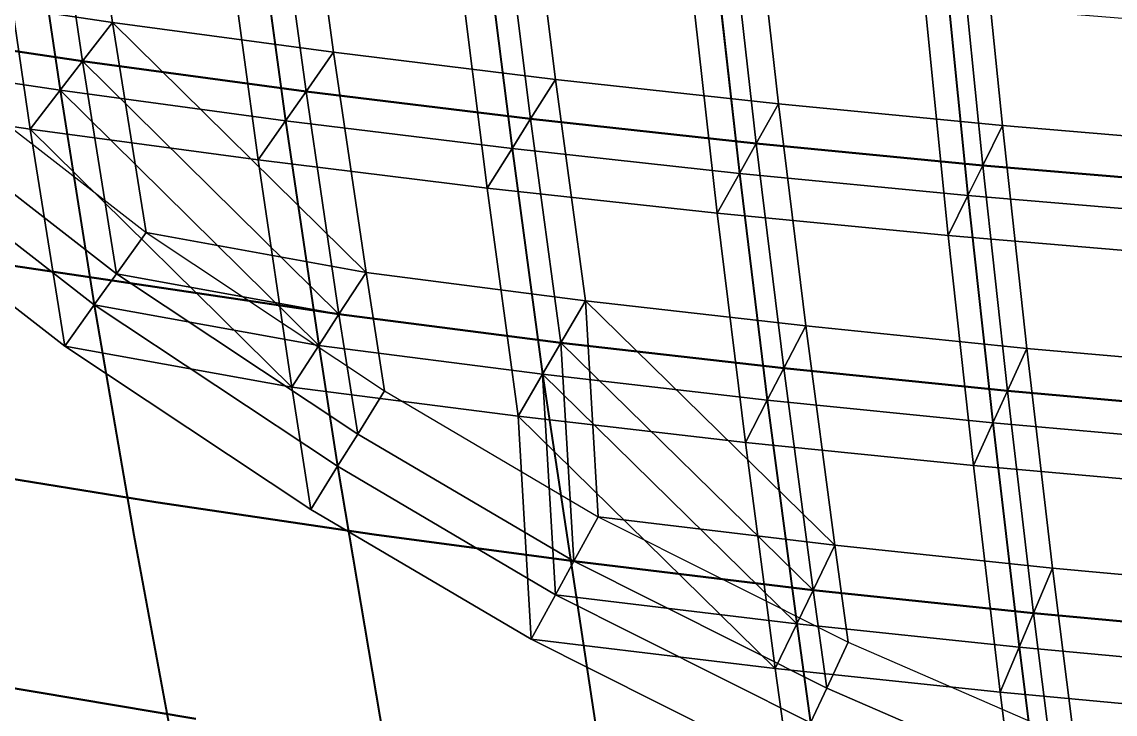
# Model space of a CAD drawing. Extents: x -25.3 to 28.3, y -25.5 to 26.5.
# Drawn here: x -11.232 to -6.644, y -16.949 to -14.044 of the extents above; entities that cross this region are included whole.
import ezdxf

# ---------------------------------------------------------------- set-up
doc = ezdxf.new("R2010")
doc.units = 0
doc.header["$MEASUREMENT"] = 0
doc.layers.add('LowerTendons', color=150, linetype='CONTINUOUS', lineweight=50)
doc.layers.add('UpperTendons', color=123, linetype='CONTINUOUS', lineweight=40)
doc.layers.add('TestBases', color=40, linetype='CONTINUOUS')

msp = doc.modelspace()

# ---------------------------------------------------------------- linework, layer by layer
at = {"layer": 'LowerTendons'}
for p, q in [((-10.97741, -14.2092, 29.92666), (-11.90998, -14.07035, 29.63423)), ((-10.03956, -14.33623, 30.1942), (-10.97741, -14.2092, 29.92666)), ((-9.09699, -14.45149, 30.43697), (-10.03956, -14.33623, 30.1942)), ((-8.15022, -14.55506, 30.65508), (-9.09699, -14.45149, 30.43697)), ((-7.19977, -14.64696, 30.84866), (-8.15022, -14.55506, 30.65508)), ((-6.24611, -14.72727, 31.01779), (-7.19977, -14.64696, 30.84866)), ((-9.90135, -15.27127, 29.77854), (-11.75193, -14.99558, 29.24097)), ((-8.96978, -15.39065, 30.01135), (-9.90135, -15.27127, 29.77854)), ((-8.03465, -15.49785, 30.22038), (-8.96978, -15.39065, 30.01135)), ((-7.09641, -15.59293, 30.40578), (-8.03465, -15.49785, 30.22038)), ((-6.15547, -15.67597, 30.5677), (-7.09641, -15.59293, 30.40578)), ((-10.67056, -16.05969, 29.09013), (-11.58328, -15.91129, 28.82132)), ((-9.7541, -16.19525, 29.33567), (-10.67056, -16.05969, 29.09013)), ((-8.91572, -16.30778, 29.5394), (-9.7541, -16.19525, 29.33567)), ((-7.91166, -16.42829, 29.7578), (-8.91572, -16.30778, 29.5394)), ((-6.98648, -16.52599, 29.93477), (-7.91166, -16.42829, 29.7578)), ((-6.05913, -16.61127, 30.08924), (-6.98648, -16.52599, 29.93477)), ((-10.5024, -16.96867, 28.63169), (-11.40401, -16.81671, 28.37529))]:
    msp.add_line(p, q, dxfattribs=at)
at = {"layer": 'TestBases'}
for points in [[(-10.98865, -13.11716, 29.9573), (-11.91923, -12.98578, 29.65723), (-11.77348, -13.90909, 29.29458), (-10.85159, -14.04634, 29.58366)], [(-10.98865, -13.11716, 29.9573), (-10.85159, -14.04634, 29.58366), (-10.97741, -14.2092, 29.92666), (-11.11605, -13.26925, 30.30463)], [(-10.85159, -14.04634, 29.58366), (-10.98865, -13.11716, 29.9573), (-11.11605, -13.26925, 30.30463), (-10.97741, -14.2092, 29.92666)], [(-10.05213, -13.23745, 30.23201), (-10.98865, -13.11716, 29.9573), (-10.85159, -14.04634, 29.58366), (-9.92449, -14.17192, 29.84814)], [(-11.11605, -13.26925, 30.30463), (-12.05742, -13.13634, 30.00109), (-11.90998, -14.07035, 29.63423), (-10.97741, -14.2092, 29.92666)], [(-11.11605, -13.26925, 30.30463), (-12.05742, -13.13634, 30.00109), (-11.90998, -14.07035, 29.63423), (-10.97741, -14.2092, 29.92666)], [(-11.2116, -13.38331, 30.56513), (-12.16107, -13.24926, 30.25898), (-12.01236, -14.1913, 29.88896), (-11.07177, -14.33134, 30.18391)], [(-11.2116, -13.38331, 30.56513), (-12.16107, -13.24926, 30.25898), (-12.01236, -14.1913, 29.88896), (-11.07177, -14.33134, 30.18391)], [(-10.05213, -13.23745, 30.23201), (-9.92449, -14.17192, 29.84814), (-10.03956, -14.33623, 30.1942), (-10.16868, -13.39093, 30.58253)], [(-9.92449, -14.17192, 29.84814), (-10.05213, -13.23745, 30.23201), (-10.16868, -13.39093, 30.58253), (-10.03956, -14.33623, 30.1942)], [(-9.11028, -13.34667, 30.48145), (-10.05213, -13.23745, 30.23201), (-9.92449, -14.17192, 29.84814), (-8.99273, -14.28586, 30.08812)], [(-11.11605, -13.26925, 30.30463), (-10.97741, -14.2092, 29.92666), (-11.07177, -14.33134, 30.18391), (-11.2116, -13.38331, 30.56513)], [(-10.97741, -14.2092, 29.92666), (-11.11605, -13.26925, 30.30463), (-11.2116, -13.38331, 30.56513), (-11.07177, -14.33134, 30.18391)], [(-10.16868, -13.39093, 30.58253), (-11.11605, -13.26925, 30.30463), (-10.97741, -14.2092, 29.92666), (-10.03956, -14.33623, 30.1942)], [(-10.16868, -13.39093, 30.58253), (-11.11605, -13.26925, 30.30463), (-10.97741, -14.2092, 29.92666), (-10.03956, -14.33623, 30.1942)], [(-9.11028, -13.34667, 30.48145), (-8.99273, -14.28586, 30.08812), (-9.09699, -14.45149, 30.43697), (-9.21591, -13.50142, 30.83486)], [(-8.99273, -14.28586, 30.08812), (-9.11028, -13.34667, 30.48145), (-9.21591, -13.50142, 30.83486), (-9.09699, -14.45149, 30.43697)], [(-8.16368, -13.44486, 30.7057), (-9.11028, -13.34667, 30.48145), (-8.99273, -14.28586, 30.08812), (-8.05681, -14.38824, 30.30374)], [(-11.2116, -13.38331, 30.56513), (-11.07177, -14.33134, 30.18391), (-11.19759, -14.4942, 30.52691), (-11.33901, -13.53539, 30.91246)], [(-11.07177, -14.33134, 30.18391), (-11.2116, -13.38331, 30.56513), (-11.33901, -13.53539, 30.91246), (-11.19759, -14.4942, 30.52691)], [(-10.25609, -13.50604, 30.84542), (-11.2116, -13.38331, 30.56513), (-11.07177, -14.33134, 30.18391), (-10.12586, -14.45946, 30.45375)], [(-10.25609, -13.50604, 30.84542), (-11.2116, -13.38331, 30.56513), (-11.07177, -14.33134, 30.18391), (-10.12586, -14.45946, 30.45375)], [(-10.16868, -13.39093, 30.58253), (-10.03956, -14.33623, 30.1942), (-10.12586, -14.45946, 30.45375), (-10.25609, -13.50604, 30.84542)], [(-10.03956, -14.33623, 30.1942), (-10.16868, -13.39093, 30.58253), (-10.25609, -13.50604, 30.84542), (-10.12586, -14.45946, 30.45375)], [(-9.21591, -13.50142, 30.83486), (-10.16868, -13.39093, 30.58253), (-10.03956, -14.33623, 30.1942), (-9.09699, -14.45149, 30.43697)], [(-9.21591, -13.50142, 30.83486), (-10.16868, -13.39093, 30.58253), (-10.03956, -14.33623, 30.1942), (-9.09699, -14.45149, 30.43697)], [(-11.33901, -13.53539, 30.91246), (-12.29926, -13.39982, 30.60283), (-12.14887, -14.35257, 30.22861), (-11.19759, -14.4942, 30.52691)], [(-8.16368, -13.44486, 30.7057), (-8.05681, -14.38824, 30.30374), (-8.15022, -14.55506, 30.65508), (-8.25833, -13.60074, 31.06171)], [(-8.05681, -14.38824, 30.30374), (-8.16368, -13.44486, 30.7057), (-8.25833, -13.60074, 31.06171), (-8.15022, -14.55506, 30.65508)], [(-7.21288, -13.53205, 30.90482), (-8.16368, -13.44486, 30.7057), (-8.05681, -14.38824, 30.30374), (-7.11725, -14.47909, 30.49509)], [(-10.25609, -13.50604, 30.84542), (-10.12586, -14.45946, 30.45375), (-10.24093, -14.62377, 30.79982), (-10.37263, -13.65951, 31.19593)], [(-10.12586, -14.45946, 30.45375), (-10.25609, -13.50604, 30.84542), (-10.37263, -13.65951, 31.19593), (-10.24093, -14.62377, 30.79982)], [(-9.29513, -13.61747, 31.09992), (-10.25609, -13.50604, 30.84542), (-10.12586, -14.45946, 30.45375), (-9.17519, -14.57572, 30.69861)], [(-9.29513, -13.61747, 31.09992), (-10.25609, -13.50604, 30.84542), (-10.12586, -14.45946, 30.45375), (-9.17519, -14.57572, 30.69861)], [(-9.21591, -13.50142, 30.83486), (-9.09699, -14.45149, 30.43697), (-9.17519, -14.57572, 30.69861), (-9.29513, -13.61747, 31.09992)], [(-9.09699, -14.45149, 30.43697), (-9.21591, -13.50142, 30.83486), (-9.29513, -13.61747, 31.09992), (-9.17519, -14.57572, 30.69861)], [(-8.25833, -13.60074, 31.06171), (-9.21591, -13.50142, 30.83486), (-9.09699, -14.45149, 30.43697), (-8.15022, -14.55506, 30.65508)], [(-8.25833, -13.60074, 31.06171), (-9.21591, -13.50142, 30.83486), (-9.09699, -14.45149, 30.43697), (-8.15022, -14.55506, 30.65508)], [(-7.21288, -13.53205, 30.90482), (-7.11725, -14.47909, 30.49509), (-7.19977, -14.64696, 30.84866), (-7.29651, -13.68894, 31.26314)], [(-7.11725, -14.47909, 30.49509), (-7.21288, -13.53205, 30.90482), (-7.29651, -13.68894, 31.26314), (-7.19977, -14.64696, 30.84866)], [(-6.25841, -13.60827, 31.07889), (-7.21288, -13.53205, 30.90482), (-7.11725, -14.47909, 30.49509), (-6.17452, -14.55848, 30.66229)], [(-10.37263, -13.65951, 31.19593), (-11.33901, -13.53539, 30.91246), (-11.19759, -14.4942, 30.52691), (-10.24093, -14.62377, 30.79982)], [(-9.29513, -13.61747, 31.09992), (-9.17519, -14.57572, 30.69861), (-9.27945, -14.74135, 31.04745), (-9.40076, -13.77222, 31.45333)], [(-9.17519, -14.57572, 30.69861), (-9.29513, -13.61747, 31.09992), (-9.40076, -13.77222, 31.45333), (-9.27945, -14.74135, 31.04745)], [(-8.32932, -13.71766, 31.32871), (-9.29513, -13.61747, 31.09992), (-9.17519, -14.57572, 30.69861), (-8.22028, -14.68017, 30.9186)], [(-8.32932, -13.71766, 31.32871), (-9.29513, -13.61747, 31.09992), (-9.17519, -14.57572, 30.69861), (-8.22028, -14.68017, 30.9186)], [(-8.25833, -13.60074, 31.06171), (-8.15022, -14.55506, 30.65508), (-8.22028, -14.68017, 30.9186), (-8.32932, -13.71766, 31.32871)], [(-8.15022, -14.55506, 30.65508), (-8.25833, -13.60074, 31.06171), (-8.32932, -13.71766, 31.32871), (-8.22028, -14.68017, 30.9186)], [(-7.29651, -13.68894, 31.26314), (-8.25833, -13.60074, 31.06171), (-8.15022, -14.55506, 30.65508), (-7.19977, -14.64696, 30.84866)], [(-7.29651, -13.68894, 31.26314), (-8.25833, -13.60074, 31.06171), (-8.15022, -14.55506, 30.65508), (-7.19977, -14.64696, 30.84866)], [(-9.40076, -13.77222, 31.45333), (-10.37263, -13.65951, 31.19593), (-10.24093, -14.62377, 30.79982), (-9.27945, -14.74135, 31.04745)], [(-8.32932, -13.71766, 31.32871), (-8.22028, -14.68017, 30.9186), (-8.3137, -14.84699, 31.26994), (-8.42397, -13.87354, 31.68472)], [(-8.22028, -14.68017, 30.9186), (-8.32932, -13.71766, 31.32871), (-8.42397, -13.87354, 31.68472), (-8.3137, -14.84699, 31.26994)], [(-7.35923, -13.80661, 31.53188), (-8.32932, -13.71766, 31.32871), (-8.22028, -14.68017, 30.9186), (-7.26166, -14.77287, 31.11383)], [(-7.35923, -13.80661, 31.53188), (-8.32932, -13.71766, 31.32871), (-8.22028, -14.68017, 30.9186), (-7.26166, -14.77287, 31.11383)], [(-7.29651, -13.68894, 31.26314), (-7.19977, -14.64696, 30.84866), (-7.26166, -14.77287, 31.11383), (-7.35923, -13.80661, 31.53188)], [(-7.19977, -14.64696, 30.84866), (-7.29651, -13.68894, 31.26314), (-7.35923, -13.80661, 31.53188), (-7.26166, -14.77287, 31.11383)], [(-6.33097, -13.76604, 31.43922), (-7.29651, -13.68894, 31.26314), (-7.19977, -14.64696, 30.84866), (-6.24611, -14.72727, 31.01779)], [(-6.33097, -13.76604, 31.43922), (-7.29651, -13.68894, 31.26314), (-7.19977, -14.64696, 30.84866), (-6.24611, -14.72727, 31.01779)], [(-8.42397, -13.87354, 31.68472), (-9.40076, -13.77222, 31.45333), (-9.27945, -14.74135, 31.04745), (-8.3137, -14.84699, 31.26994)], [(-7.35923, -13.80661, 31.53188), (-7.26166, -14.77287, 31.11383), (-7.34418, -14.94074, 31.4674), (-7.44285, -13.96351, 31.89019)], [(-7.26166, -14.77287, 31.11383), (-7.35923, -13.80661, 31.53188), (-7.44285, -13.96351, 31.89019), (-7.34418, -14.94074, 31.4674)], [(-6.3854, -13.88438, 31.70948), (-7.35923, -13.80661, 31.53188), (-7.26166, -14.77287, 31.11383), (-6.2998, -14.85387, 31.28442)], [(-6.3854, -13.88438, 31.70948), (-7.35923, -13.80661, 31.53188), (-7.26166, -14.77287, 31.11383), (-6.2998, -14.85387, 31.28442)], [(-7.44285, -13.96351, 31.89019), (-8.42397, -13.87354, 31.68472), (-8.3137, -14.84699, 31.26994), (-7.34418, -14.94074, 31.4674)], [(-11.77348, -13.90909, 29.29458), (-10.85159, -14.04634, 29.58366), (-10.97741, -14.2092, 29.92666), (-11.90998, -14.07035, 29.63423)], [(-10.85159, -14.04634, 29.58366), (-11.77348, -13.90909, 29.29458), (-11.90998, -14.07035, 29.63423), (-10.97741, -14.2092, 29.92666)], [(-10.85159, -14.04634, 29.58366), (-11.77348, -13.90909, 29.29458), (-11.73631, -14.13264, 29.20235), (-10.71098, -14.92847, 29.20044)], [(-6.45796, -14.04215, 32.06981), (-7.44285, -13.96351, 31.89019), (-7.34418, -14.94074, 31.4674), (-6.37139, -15.02266, 31.63993)], [(-11.90998, -14.07035, 29.63423), (-10.97741, -14.2092, 29.92666), (-11.07177, -14.33134, 30.18391), (-12.01236, -14.1913, 29.88896)], [(-10.97741, -14.2092, 29.92666), (-11.90998, -14.07035, 29.63423), (-12.01236, -14.1913, 29.88896), (-11.07177, -14.33134, 30.18391)], [(-10.97741, -14.2092, 29.92666), (-11.90998, -14.07035, 29.63423), (-11.87239, -14.2965, 29.54093), (-10.83516, -15.10155, 29.539)], [(-10.97741, -14.2092, 29.92666), (-11.90998, -14.07035, 29.63423), (-11.87239, -14.2965, 29.54093), (-10.83516, -15.10155, 29.539)], [(-10.85159, -14.04634, 29.58366), (-9.92449, -14.17192, 29.84814), (-10.03956, -14.33623, 30.1942), (-10.97741, -14.2092, 29.92666)], [(-9.92449, -14.17192, 29.84814), (-10.85159, -14.04634, 29.58366), (-10.97741, -14.2092, 29.92666), (-10.03956, -14.33623, 30.1942)], [(-10.85159, -14.04634, 29.58366), (-10.85159, -14.04634, 29.58366), (-10.97741, -14.2092, 29.92666)], [(-10.85159, -14.04634, 29.58366), (-9.78787, -15.09624, 29.43724), (-9.90135, -15.27127, 29.77854), (-10.97741, -14.2092, 29.92666)], [(-10.71098, -14.92847, 29.20044), (-10.85159, -14.04634, 29.58366), (-10.97741, -14.2092, 29.92666), (-10.83516, -15.10155, 29.539)], [(-10.85159, -14.04634, 29.58366), (-10.71098, -14.92847, 29.20044), (-10.83516, -15.10155, 29.539), (-10.97741, -14.2092, 29.92666)], [(-9.78787, -15.09624, 29.43724), (-10.85159, -14.04634, 29.58366), (-10.97741, -14.2092, 29.92666), (-9.90135, -15.27127, 29.77854)], [(-9.78787, -15.09624, 29.43724), (-9.92449, -14.17192, 29.84814), (-10.85159, -14.04634, 29.58366)], [(-10.85159, -14.04634, 29.58366), (-10.71098, -14.92847, 29.20044), (-9.78787, -15.09624, 29.43724)], [(-11.73631, -14.13264, 29.20235), (-10.71098, -14.92847, 29.20044), (-10.83516, -15.10155, 29.539), (-11.87239, -14.2965, 29.54093)], [(-9.92449, -14.17192, 29.84814), (-8.99273, -14.28586, 30.08812), (-9.09699, -14.45149, 30.43697), (-10.03956, -14.33623, 30.1942)], [(-8.99273, -14.28586, 30.08812), (-9.92449, -14.17192, 29.84814), (-10.03956, -14.33623, 30.1942), (-9.09699, -14.45149, 30.43697)], [(-9.92449, -14.17192, 29.84814), (-9.78787, -15.09624, 29.43724), (-9.90135, -15.27127, 29.77854), (-10.03956, -14.33623, 30.1942)], [(-9.78787, -15.09624, 29.43724), (-9.92449, -14.17192, 29.84814), (-10.03956, -14.33623, 30.1942), (-9.90135, -15.27127, 29.77854)], [(-8.99273, -14.28586, 30.08812), (-9.92449, -14.17192, 29.84814), (-9.78787, -15.09624, 29.43724), (-8.86697, -15.21426, 29.66738)], [(-12.01236, -14.1913, 29.88896), (-11.07177, -14.33134, 30.18391), (-11.19759, -14.4942, 30.52691), (-12.14887, -14.35257, 30.22861)], [(-11.07177, -14.33134, 30.18391), (-12.01236, -14.1913, 29.88896), (-12.14887, -14.35257, 30.22861), (-11.19759, -14.4942, 30.52691)], [(-11.07177, -14.33134, 30.18391), (-12.01236, -14.1913, 29.88896), (-11.97444, -14.41939, 29.79486), (-10.9283, -15.23136, 29.79292)], [(-11.07177, -14.33134, 30.18391), (-12.01236, -14.1913, 29.88896), (-11.97444, -14.41939, 29.79486), (-10.9283, -15.23136, 29.79292)], [(-10.97741, -14.2092, 29.92666), (-10.03956, -14.33623, 30.1942), (-10.12586, -14.45946, 30.45375), (-11.07177, -14.33134, 30.18391)], [(-10.03956, -14.33623, 30.1942), (-10.97741, -14.2092, 29.92666), (-11.07177, -14.33134, 30.18391), (-10.12586, -14.45946, 30.45375)], [(-10.97741, -14.2092, 29.92666), (-10.97741, -14.2092, 29.92666), (-11.07177, -14.33134, 30.18391)], [(-10.97741, -14.2092, 29.92666), (-9.90135, -15.27127, 29.77854), (-9.98647, -15.40254, 30.03452), (-11.07177, -14.33134, 30.18391)], [(-10.83516, -15.10155, 29.539), (-10.97741, -14.2092, 29.92666), (-11.07177, -14.33134, 30.18391), (-10.9283, -15.23136, 29.79292)], [(-10.97741, -14.2092, 29.92666), (-10.83516, -15.10155, 29.539), (-10.9283, -15.23136, 29.79292), (-11.07177, -14.33134, 30.18391)], [(-9.90135, -15.27127, 29.77854), (-10.97741, -14.2092, 29.92666), (-11.07177, -14.33134, 30.18391), (-9.98647, -15.40254, 30.03452)], [(-9.90135, -15.27127, 29.77854), (-10.03956, -14.33623, 30.1942), (-10.97741, -14.2092, 29.92666)], [(-9.90135, -15.27127, 29.77854), (-10.03956, -14.33623, 30.1942), (-10.97741, -14.2092, 29.92666)], [(-10.97741, -14.2092, 29.92666), (-10.83516, -15.10155, 29.539), (-9.90135, -15.27127, 29.77854)], [(-10.97741, -14.2092, 29.92666), (-10.83516, -15.10155, 29.539), (-9.90135, -15.27127, 29.77854)], [(-11.87239, -14.2965, 29.54093), (-10.83516, -15.10155, 29.539), (-10.9283, -15.23136, 29.79292), (-11.97444, -14.41939, 29.79486)], [(-8.99273, -14.28586, 30.08812), (-8.05681, -14.38824, 30.30374), (-8.15022, -14.55506, 30.65508), (-9.09699, -14.45149, 30.43697)], [(-8.05681, -14.38824, 30.30374), (-8.99273, -14.28586, 30.08812), (-9.09699, -14.45149, 30.43697), (-8.15022, -14.55506, 30.65508)], [(-8.99273, -14.28586, 30.08812), (-8.86697, -15.21426, 29.66738), (-8.96978, -15.39065, 30.01135), (-9.09699, -14.45149, 30.43697)], [(-8.86697, -15.21426, 29.66738), (-8.99273, -14.28586, 30.08812), (-9.09699, -14.45149, 30.43697), (-8.96978, -15.39065, 30.01135)], [(-8.05681, -14.38824, 30.30374), (-8.99273, -14.28586, 30.08812), (-8.86697, -15.21426, 29.66738), (-7.94256, -15.32022, 29.87401)], [(-11.19759, -14.4942, 30.52691), (-12.14887, -14.35257, 30.22861), (-12.11052, -14.58325, 30.13344), (-11.05249, -15.40445, 30.13147)], [(-11.07177, -14.33134, 30.18391), (-10.12586, -14.45946, 30.45375), (-10.24093, -14.62377, 30.79982), (-11.19759, -14.4942, 30.52691)], [(-10.12586, -14.45946, 30.45375), (-11.07177, -14.33134, 30.18391), (-11.19759, -14.4942, 30.52691), (-10.24093, -14.62377, 30.79982)], [(-11.07177, -14.33134, 30.18391), (-11.07177, -14.33134, 30.18391), (-11.19759, -14.4942, 30.52691)], [(-11.07177, -14.33134, 30.18391), (-9.98647, -15.40254, 30.03452), (-10.09995, -15.57757, 30.37582), (-11.19759, -14.4942, 30.52691)], [(-10.9283, -15.23136, 29.79292), (-11.07177, -14.33134, 30.18391), (-11.19759, -14.4942, 30.52691), (-11.05249, -15.40445, 30.13147)], [(-11.07177, -14.33134, 30.18391), (-10.9283, -15.23136, 29.79292), (-11.05249, -15.40445, 30.13147), (-11.19759, -14.4942, 30.52691)], [(-9.98647, -15.40254, 30.03452), (-11.07177, -14.33134, 30.18391), (-11.19759, -14.4942, 30.52691), (-10.09995, -15.57757, 30.37582)], [(-9.98647, -15.40254, 30.03452), (-10.12586, -14.45946, 30.45375), (-11.07177, -14.33134, 30.18391)], [(-9.98647, -15.40254, 30.03452), (-10.12586, -14.45946, 30.45375), (-11.07177, -14.33134, 30.18391)], [(-11.07177, -14.33134, 30.18391), (-10.9283, -15.23136, 29.79292), (-9.98647, -15.40254, 30.03452)], [(-11.07177, -14.33134, 30.18391), (-10.9283, -15.23136, 29.79292), (-9.98647, -15.40254, 30.03452)], [(-10.03956, -14.33623, 30.1942), (-9.09699, -14.45149, 30.43697), (-9.17519, -14.57572, 30.69861), (-10.12586, -14.45946, 30.45375)], [(-9.09699, -14.45149, 30.43697), (-10.03956, -14.33623, 30.1942), (-10.12586, -14.45946, 30.45375), (-9.17519, -14.57572, 30.69861)], [(-10.03956, -14.33623, 30.1942), (-9.90135, -15.27127, 29.77854), (-9.98647, -15.40254, 30.03452), (-10.12586, -14.45946, 30.45375)], [(-9.90135, -15.27127, 29.77854), (-10.03956, -14.33623, 30.1942), (-10.12586, -14.45946, 30.45375), (-9.98647, -15.40254, 30.03452)], [(-9.09699, -14.45149, 30.43697), (-10.03956, -14.33623, 30.1942), (-9.90135, -15.27127, 29.77854), (-8.96978, -15.39065, 30.01135)], [(-9.09699, -14.45149, 30.43697), (-10.03956, -14.33623, 30.1942), (-9.90135, -15.27127, 29.77854), (-8.96978, -15.39065, 30.01135)], [(-8.05681, -14.38824, 30.30374), (-7.11725, -14.47909, 30.49509), (-7.19977, -14.64696, 30.84866), (-8.15022, -14.55506, 30.65508)], [(-7.11725, -14.47909, 30.49509), (-8.05681, -14.38824, 30.30374), (-8.15022, -14.55506, 30.65508), (-7.19977, -14.64696, 30.84866)], [(-8.05681, -14.38824, 30.30374), (-7.94256, -15.32022, 29.87401), (-8.03465, -15.49785, 30.22038), (-8.15022, -14.55506, 30.65508)], [(-7.94256, -15.32022, 29.87401), (-8.05681, -14.38824, 30.30374), (-8.15022, -14.55506, 30.65508), (-8.03465, -15.49785, 30.22038)], [(-7.11725, -14.47909, 30.49509), (-8.05681, -14.38824, 30.30374), (-7.94256, -15.32022, 29.87401), (-7.01507, -15.41422, 30.05729)], [(-11.97444, -14.41939, 29.79486), (-10.9283, -15.23136, 29.79292), (-11.05249, -15.40445, 30.13147), (-12.11052, -14.58325, 30.13344)], [(-9.09699, -14.45149, 30.43697), (-8.15022, -14.55506, 30.65508), (-8.22028, -14.68017, 30.9186), (-9.17519, -14.57572, 30.69861)], [(-8.15022, -14.55506, 30.65508), (-9.09699, -14.45149, 30.43697), (-9.17519, -14.57572, 30.69861), (-8.22028, -14.68017, 30.9186)], [(-9.09699, -14.45149, 30.43697), (-8.96978, -15.39065, 30.01135), (-9.04688, -15.52295, 30.26932), (-9.17519, -14.57572, 30.69861)], [(-8.96978, -15.39065, 30.01135), (-9.09699, -14.45149, 30.43697), (-9.17519, -14.57572, 30.69861), (-9.04688, -15.52295, 30.26932)], [(-8.15022, -14.55506, 30.65508), (-9.09699, -14.45149, 30.43697), (-8.96978, -15.39065, 30.01135), (-8.03465, -15.49785, 30.22038)], [(-8.15022, -14.55506, 30.65508), (-9.09699, -14.45149, 30.43697), (-8.96978, -15.39065, 30.01135), (-8.03465, -15.49785, 30.22038)], [(-10.09995, -15.57757, 30.37582), (-10.24093, -14.62377, 30.79982), (-11.19759, -14.4942, 30.52691)], [(-11.19759, -14.4942, 30.52691), (-11.05249, -15.40445, 30.13147), (-10.09995, -15.57757, 30.37582)], [(-10.12586, -14.45946, 30.45375), (-9.17519, -14.57572, 30.69861), (-9.27945, -14.74135, 31.04745), (-10.24093, -14.62377, 30.79982)], [(-9.17519, -14.57572, 30.69861), (-10.12586, -14.45946, 30.45375), (-10.24093, -14.62377, 30.79982), (-9.27945, -14.74135, 31.04745)], [(-10.12586, -14.45946, 30.45375), (-9.98647, -15.40254, 30.03452), (-10.09995, -15.57757, 30.37582), (-10.24093, -14.62377, 30.79982)], [(-9.98647, -15.40254, 30.03452), (-10.12586, -14.45946, 30.45375), (-10.24093, -14.62377, 30.79982), (-10.09995, -15.57757, 30.37582)], [(-9.17519, -14.57572, 30.69861), (-10.12586, -14.45946, 30.45375), (-9.98647, -15.40254, 30.03452), (-9.04688, -15.52295, 30.26932)], [(-9.17519, -14.57572, 30.69861), (-10.12586, -14.45946, 30.45375), (-9.98647, -15.40254, 30.03452), (-9.04688, -15.52295, 30.26932)], [(-7.11725, -14.47909, 30.49509), (-6.17452, -14.55848, 30.66229), (-6.24611, -14.72727, 31.01779), (-7.19977, -14.64696, 30.84866)], [(-6.17452, -14.55848, 30.66229), (-7.11725, -14.47909, 30.49509), (-7.19977, -14.64696, 30.84866), (-6.24611, -14.72727, 31.01779)], [(-7.11725, -14.47909, 30.49509), (-7.01507, -15.41422, 30.05729), (-7.09641, -15.59293, 30.40578), (-7.19977, -14.64696, 30.84866)], [(-7.01507, -15.41422, 30.05729), (-7.11725, -14.47909, 30.49509), (-7.19977, -14.64696, 30.84866), (-7.09641, -15.59293, 30.40578)], [(-6.17452, -14.55848, 30.66229), (-7.11725, -14.47909, 30.49509), (-7.01507, -15.41422, 30.05729), (-6.08492, -15.4963, 30.21735)], [(-9.17519, -14.57572, 30.69861), (-8.22028, -14.68017, 30.9186), (-8.3137, -14.84699, 31.26994), (-9.27945, -14.74135, 31.04745)], [(-8.22028, -14.68017, 30.9186), (-9.17519, -14.57572, 30.69861), (-9.27945, -14.74135, 31.04745), (-8.3137, -14.84699, 31.26994)], [(-9.17519, -14.57572, 30.69861), (-9.04688, -15.52295, 30.26932), (-9.14969, -15.69935, 30.61329), (-9.27945, -14.74135, 31.04745)], [(-9.04688, -15.52295, 30.26932), (-9.17519, -14.57572, 30.69861), (-9.27945, -14.74135, 31.04745), (-9.14969, -15.69935, 30.61329)], [(-8.22028, -14.68017, 30.9186), (-9.17519, -14.57572, 30.69861), (-9.04688, -15.52295, 30.26932), (-8.10371, -15.63107, 30.48015)], [(-8.22028, -14.68017, 30.9186), (-9.17519, -14.57572, 30.69861), (-9.04688, -15.52295, 30.26932), (-8.10371, -15.63107, 30.48015)], [(-8.15022, -14.55506, 30.65508), (-7.19977, -14.64696, 30.84866), (-7.26166, -14.77287, 31.11383), (-8.22028, -14.68017, 30.9186)], [(-7.19977, -14.64696, 30.84866), (-8.15022, -14.55506, 30.65508), (-8.22028, -14.68017, 30.9186), (-7.26166, -14.77287, 31.11383)], [(-8.15022, -14.55506, 30.65508), (-8.03465, -15.49785, 30.22038), (-8.10371, -15.63107, 30.48015), (-8.22028, -14.68017, 30.9186)], [(-8.03465, -15.49785, 30.22038), (-8.15022, -14.55506, 30.65508), (-8.22028, -14.68017, 30.9186), (-8.10371, -15.63107, 30.48015)], [(-7.19977, -14.64696, 30.84866), (-8.15022, -14.55506, 30.65508), (-8.03465, -15.49785, 30.22038), (-7.09641, -15.59293, 30.40578)], [(-7.19977, -14.64696, 30.84866), (-8.15022, -14.55506, 30.65508), (-8.03465, -15.49785, 30.22038), (-7.09641, -15.59293, 30.40578)], [(-9.27945, -14.74135, 31.04745), (-10.24093, -14.62377, 30.79982), (-10.09995, -15.57757, 30.37582), (-9.14969, -15.69935, 30.61329)], [(-8.22028, -14.68017, 30.9186), (-7.26166, -14.77287, 31.11383), (-7.34418, -14.94074, 31.4674), (-8.3137, -14.84699, 31.26994)], [(-7.26166, -14.77287, 31.11383), (-8.22028, -14.68017, 30.9186), (-8.3137, -14.84699, 31.26994), (-7.34418, -14.94074, 31.4674)], [(-8.22028, -14.68017, 30.9186), (-8.10371, -15.63107, 30.48015), (-8.1958, -15.8087, 30.82651), (-8.3137, -14.84699, 31.26994)], [(-8.10371, -15.63107, 30.48015), (-8.22028, -14.68017, 30.9186), (-8.3137, -14.84699, 31.26994), (-8.1958, -15.8087, 30.82651)], [(-7.26166, -14.77287, 31.11383), (-8.22028, -14.68017, 30.9186), (-8.10371, -15.63107, 30.48015), (-7.15741, -15.72697, 30.66715)], [(-7.26166, -14.77287, 31.11383), (-8.22028, -14.68017, 30.9186), (-8.10371, -15.63107, 30.48015), (-7.15741, -15.72697, 30.66715)], [(-7.19977, -14.64696, 30.84866), (-6.24611, -14.72727, 31.01779), (-6.2998, -14.85387, 31.28442), (-7.26166, -14.77287, 31.11383)], [(-6.24611, -14.72727, 31.01779), (-7.19977, -14.64696, 30.84866), (-7.26166, -14.77287, 31.11383), (-6.2998, -14.85387, 31.28442)], [(-7.19977, -14.64696, 30.84866), (-7.09641, -15.59293, 30.40578), (-7.15741, -15.72697, 30.66715), (-7.26166, -14.77287, 31.11383)], [(-7.09641, -15.59293, 30.40578), (-7.19977, -14.64696, 30.84866), (-7.26166, -14.77287, 31.11383), (-7.15741, -15.72697, 30.66715)], [(-6.24611, -14.72727, 31.01779), (-7.19977, -14.64696, 30.84866), (-7.09641, -15.59293, 30.40578), (-6.15547, -15.67597, 30.5677)], [(-6.24611, -14.72727, 31.01779), (-7.19977, -14.64696, 30.84866), (-7.09641, -15.59293, 30.40578), (-6.15547, -15.67597, 30.5677)], [(-8.3137, -14.84699, 31.26994), (-9.27945, -14.74135, 31.04745), (-9.14969, -15.69935, 30.61329), (-8.1958, -15.8087, 30.82651)], [(-7.26166, -14.77287, 31.11383), (-6.2998, -14.85387, 31.28442), (-6.37139, -15.02266, 31.63993), (-7.34418, -14.94074, 31.4674)], [(-6.2998, -14.85387, 31.28442), (-7.26166, -14.77287, 31.11383), (-7.34418, -14.94074, 31.4674), (-6.37139, -15.02266, 31.63993)], [(-7.26166, -14.77287, 31.11383), (-7.15741, -15.72697, 30.66715), (-7.23874, -15.90568, 31.01564), (-7.34418, -14.94074, 31.4674)], [(-7.15741, -15.72697, 30.66715), (-7.26166, -14.77287, 31.11383), (-7.34418, -14.94074, 31.4674), (-7.23874, -15.90568, 31.01564)], [(-6.2998, -14.85387, 31.28442), (-7.26166, -14.77287, 31.11383), (-7.15741, -15.72697, 30.66715), (-6.20839, -15.81072, 30.83046)], [(-6.2998, -14.85387, 31.28442), (-7.26166, -14.77287, 31.11383), (-7.15741, -15.72697, 30.66715), (-6.20839, -15.81072, 30.83046)], [(-7.34418, -14.94074, 31.4674), (-8.3137, -14.84699, 31.26994), (-8.1958, -15.8087, 30.82651), (-7.23874, -15.90568, 31.01564)], [(-10.71098, -14.92847, 29.20044), (-9.78787, -15.09624, 29.43724), (-9.90135, -15.27127, 29.77854), (-10.83516, -15.10155, 29.539)], [(-9.78787, -15.09624, 29.43724), (-10.71098, -14.92847, 29.20044), (-10.83516, -15.10155, 29.539), (-9.90135, -15.27127, 29.77854)], [(-10.71098, -14.92847, 29.20044), (-9.71007, -15.5928, 29.20324), (-9.82265, -15.77358, 29.54183), (-10.83516, -15.10155, 29.539)], [(-9.78787, -15.09624, 29.43724), (-10.71098, -14.92847, 29.20044), (-9.71007, -15.5928, 29.20324)], [(-6.37139, -15.02266, 31.63993), (-7.34418, -14.94074, 31.4674), (-7.23874, -15.90568, 31.01564), (-6.27894, -15.99038, 31.1808)], [(-10.83516, -15.10155, 29.539), (-9.90135, -15.27127, 29.77854), (-9.98647, -15.40254, 30.03452), (-10.9283, -15.23136, 29.79292)], [(-9.90135, -15.27127, 29.77854), (-10.83516, -15.10155, 29.539), (-10.9283, -15.23136, 29.79292), (-9.98647, -15.40254, 30.03452)], [(-10.83516, -15.10155, 29.539), (-9.82265, -15.77358, 29.54183), (-9.90708, -15.90917, 29.79577), (-10.9283, -15.23136, 29.79292)], [(-9.90135, -15.27127, 29.77854), (-10.83516, -15.10155, 29.539), (-9.82265, -15.77358, 29.54183)], [(-9.90135, -15.27127, 29.77854), (-10.83516, -15.10155, 29.539), (-9.82265, -15.77358, 29.54183)], [(-9.78787, -15.09624, 29.43724), (-8.86697, -15.21426, 29.66738), (-8.96978, -15.39065, 30.01135), (-9.90135, -15.27127, 29.77854)], [(-8.86697, -15.21426, 29.66738), (-9.78787, -15.09624, 29.43724), (-9.90135, -15.27127, 29.77854), (-8.96978, -15.39065, 30.01135)], [(-9.78787, -15.09624, 29.43724), (-9.71007, -15.5928, 29.20324), (-9.82265, -15.77358, 29.54183), (-9.90135, -15.27127, 29.77854)], [(-9.78787, -15.09624, 29.43724), (-9.78787, -15.09624, 29.43724), (-9.90135, -15.27127, 29.77854)], [(-9.71007, -15.5928, 29.20324), (-9.78787, -15.09624, 29.43724), (-9.90135, -15.27127, 29.77854), (-9.82265, -15.77358, 29.54183)], [(-8.86697, -15.21426, 29.66738), (-9.78787, -15.09624, 29.43724), (-9.71007, -15.5928, 29.20324), (-8.81354, -16.12087, 29.20084)], [(-10.9283, -15.23136, 29.79292), (-9.98647, -15.40254, 30.03452), (-10.09995, -15.57757, 30.37582), (-11.05249, -15.40445, 30.13147)], [(-9.98647, -15.40254, 30.03452), (-10.9283, -15.23136, 29.79292), (-11.05249, -15.40445, 30.13147), (-10.09995, -15.57757, 30.37582)], [(-10.9283, -15.23136, 29.79292), (-9.90708, -15.90917, 29.79577), (-10.01966, -16.08996, 30.13436), (-11.05249, -15.40445, 30.13147)], [(-9.98647, -15.40254, 30.03452), (-10.9283, -15.23136, 29.79292), (-9.90708, -15.90917, 29.79577)], [(-9.98647, -15.40254, 30.03452), (-10.9283, -15.23136, 29.79292), (-9.90708, -15.90917, 29.79577)], [(-8.86697, -15.21426, 29.66738), (-7.94256, -15.32022, 29.87401), (-8.03465, -15.49785, 30.22038), (-8.96978, -15.39065, 30.01135)], [(-7.94256, -15.32022, 29.87401), (-8.86697, -15.21426, 29.66738), (-8.96978, -15.39065, 30.01135), (-8.03465, -15.49785, 30.22038)], [(-8.86697, -15.21426, 29.66738), (-8.86697, -15.21426, 29.66738), (-8.96978, -15.39065, 30.01135)], [(-8.86697, -15.21426, 29.66738), (-7.82099, -16.24, 29.41674), (-7.91166, -16.42829, 29.7578), (-8.96978, -15.39065, 30.01135)], [(-8.81354, -16.12087, 29.20084), (-8.86697, -15.21426, 29.66738), (-8.96978, -15.39065, 30.01135), (-8.91572, -16.30778, 29.5394)], [(-7.82099, -16.24, 29.41674), (-8.86697, -15.21426, 29.66738), (-8.96978, -15.39065, 30.01135), (-7.91166, -16.42829, 29.7578)], [(-8.86697, -15.21426, 29.66738), (-8.81354, -16.12087, 29.20084), (-8.91572, -16.30778, 29.5394), (-8.96978, -15.39065, 30.01135)], [(-7.82099, -16.24, 29.41674), (-7.94256, -15.32022, 29.87401), (-8.86697, -15.21426, 29.66738)], [(-7.82099, -16.24, 29.41674), (-8.86697, -15.21426, 29.66738), (-8.81354, -16.12087, 29.20084)], [(-9.90135, -15.27127, 29.77854), (-8.96978, -15.39065, 30.01135), (-9.04688, -15.52295, 30.26932), (-9.98647, -15.40254, 30.03452)], [(-8.96978, -15.39065, 30.01135), (-9.90135, -15.27127, 29.77854), (-9.98647, -15.40254, 30.03452), (-9.04688, -15.52295, 30.26932)], [(-9.90135, -15.27127, 29.77854), (-9.82265, -15.77358, 29.54183), (-9.90708, -15.90917, 29.79577), (-9.98647, -15.40254, 30.03452)], [(-9.90135, -15.27127, 29.77854), (-9.90135, -15.27127, 29.77854), (-9.98647, -15.40254, 30.03452)], [(-9.82265, -15.77358, 29.54183), (-9.90135, -15.27127, 29.77854), (-9.98647, -15.40254, 30.03452), (-9.90708, -15.90917, 29.79577)], [(-8.96978, -15.39065, 30.01135), (-9.90135, -15.27127, 29.77854), (-9.82265, -15.77358, 29.54183), (-8.91572, -16.30778, 29.5394)], [(-8.96978, -15.39065, 30.01135), (-9.90135, -15.27127, 29.77854), (-9.82265, -15.77358, 29.54183), (-8.91572, -16.30778, 29.5394)], [(-7.94256, -15.32022, 29.87401), (-7.01507, -15.41422, 30.05729), (-7.09641, -15.59293, 30.40578), (-8.03465, -15.49785, 30.22038)], [(-7.01507, -15.41422, 30.05729), (-7.94256, -15.32022, 29.87401), (-8.03465, -15.49785, 30.22038), (-7.09641, -15.59293, 30.40578)], [(-7.94256, -15.32022, 29.87401), (-7.82099, -16.24, 29.41674), (-7.91166, -16.42829, 29.7578), (-8.03465, -15.49785, 30.22038)], [(-7.82099, -16.24, 29.41674), (-7.94256, -15.32022, 29.87401), (-8.03465, -15.49785, 30.22038), (-7.91166, -16.42829, 29.7578)], [(-7.01507, -15.41422, 30.05729), (-7.94256, -15.32022, 29.87401), (-7.82099, -16.24, 29.41674), (-6.9064, -16.33658, 29.59168)], [(-10.09995, -15.57757, 30.37582), (-11.05249, -15.40445, 30.13147), (-10.01966, -16.08996, 30.13436)], [(-9.98647, -15.40254, 30.03452), (-9.04688, -15.52295, 30.26932), (-9.14969, -15.69935, 30.61329), (-10.09995, -15.57757, 30.37582)], [(-9.04688, -15.52295, 30.26932), (-9.98647, -15.40254, 30.03452), (-10.09995, -15.57757, 30.37582), (-9.14969, -15.69935, 30.61329)], [(-9.98647, -15.40254, 30.03452), (-9.90708, -15.90917, 29.79577), (-10.01966, -16.08996, 30.13436), (-10.09995, -15.57757, 30.37582)], [(-9.98647, -15.40254, 30.03452), (-9.98647, -15.40254, 30.03452), (-10.09995, -15.57757, 30.37582)], [(-9.90708, -15.90917, 29.79577), (-9.98647, -15.40254, 30.03452), (-10.09995, -15.57757, 30.37582), (-10.01966, -16.08996, 30.13436)], [(-9.04688, -15.52295, 30.26932), (-9.98647, -15.40254, 30.03452), (-9.90708, -15.90917, 29.79577), (-8.99236, -16.44796, 29.79332)], [(-9.04688, -15.52295, 30.26932), (-9.98647, -15.40254, 30.03452), (-9.90708, -15.90917, 29.79577), (-8.99236, -16.44796, 29.79332)], [(-8.96978, -15.39065, 30.01135), (-8.03465, -15.49785, 30.22038), (-8.10371, -15.63107, 30.48015), (-9.04688, -15.52295, 30.26932)], [(-8.03465, -15.49785, 30.22038), (-8.96978, -15.39065, 30.01135), (-9.04688, -15.52295, 30.26932), (-8.10371, -15.63107, 30.48015)], [(-8.96978, -15.39065, 30.01135), (-8.96978, -15.39065, 30.01135), (-9.04688, -15.52295, 30.26932)], [(-8.96978, -15.39065, 30.01135), (-7.91166, -16.42829, 29.7578), (-7.97967, -16.56951, 30.0136), (-9.04688, -15.52295, 30.26932)], [(-8.91572, -16.30778, 29.5394), (-8.96978, -15.39065, 30.01135), (-9.04688, -15.52295, 30.26932), (-8.99236, -16.44796, 29.79332)], [(-7.91166, -16.42829, 29.7578), (-8.96978, -15.39065, 30.01135), (-9.04688, -15.52295, 30.26932), (-7.97967, -16.56951, 30.0136)], [(-8.96978, -15.39065, 30.01135), (-8.91572, -16.30778, 29.5394), (-8.99236, -16.44796, 29.79332), (-9.04688, -15.52295, 30.26932)], [(-7.91166, -16.42829, 29.7578), (-8.03465, -15.49785, 30.22038), (-8.96978, -15.39065, 30.01135)], [(-7.91166, -16.42829, 29.7578), (-8.03465, -15.49785, 30.22038), (-8.96978, -15.39065, 30.01135)], [(-7.91166, -16.42829, 29.7578), (-8.96978, -15.39065, 30.01135), (-8.91572, -16.30778, 29.5394)], [(-7.91166, -16.42829, 29.7578), (-8.96978, -15.39065, 30.01135), (-8.91572, -16.30778, 29.5394)], [(-7.01507, -15.41422, 30.05729), (-6.08492, -15.4963, 30.21735), (-6.15547, -15.67597, 30.5677), (-7.09641, -15.59293, 30.40578)], [(-6.08492, -15.4963, 30.21735), (-7.01507, -15.41422, 30.05729), (-7.09641, -15.59293, 30.40578), (-6.15547, -15.67597, 30.5677)], [(-7.01507, -15.41422, 30.05729), (-6.9064, -16.33658, 29.59168), (-6.98648, -16.52599, 29.93477), (-7.09641, -15.59293, 30.40578)], [(-6.9064, -16.33658, 29.59168), (-7.01507, -15.41422, 30.05729), (-7.09641, -15.59293, 30.40578), (-6.98648, -16.52599, 29.93477)], [(-6.08492, -15.4963, 30.21735), (-7.01507, -15.41422, 30.05729), (-6.9064, -16.33658, 29.59168), (-5.98968, -16.42088, 29.74438)], [(-8.03465, -15.49785, 30.22038), (-7.09641, -15.59293, 30.40578), (-7.15741, -15.72697, 30.66715), (-8.10371, -15.63107, 30.48015)], [(-7.09641, -15.59293, 30.40578), (-8.03465, -15.49785, 30.22038), (-8.10371, -15.63107, 30.48015), (-7.15741, -15.72697, 30.66715)], [(-8.03465, -15.49785, 30.22038), (-7.91166, -16.42829, 29.7578), (-7.97967, -16.56951, 30.0136), (-8.10371, -15.63107, 30.48015)], [(-7.91166, -16.42829, 29.7578), (-8.03465, -15.49785, 30.22038), (-8.10371, -15.63107, 30.48015), (-7.97967, -16.56951, 30.0136)], [(-7.09641, -15.59293, 30.40578), (-8.03465, -15.49785, 30.22038), (-7.91166, -16.42829, 29.7578), (-6.98648, -16.52599, 29.93477)], [(-7.09641, -15.59293, 30.40578), (-8.03465, -15.49785, 30.22038), (-7.91166, -16.42829, 29.7578), (-6.98648, -16.52599, 29.93477)], [(-9.04688, -15.52295, 30.26932), (-8.10371, -15.63107, 30.48015), (-8.1958, -15.8087, 30.82651), (-9.14969, -15.69935, 30.61329)], [(-8.10371, -15.63107, 30.48015), (-9.04688, -15.52295, 30.26932), (-9.14969, -15.69935, 30.61329), (-8.1958, -15.8087, 30.82651)], [(-9.04688, -15.52295, 30.26932), (-9.04688, -15.52295, 30.26932), (-9.14969, -15.69935, 30.61329)], [(-9.04688, -15.52295, 30.26932), (-7.97967, -16.56951, 30.0136), (-8.07035, -16.7578, 30.35466), (-9.14969, -15.69935, 30.61329)], [(-8.99236, -16.44796, 29.79332), (-9.04688, -15.52295, 30.26932), (-9.14969, -15.69935, 30.61329), (-9.09455, -16.63487, 30.13188)], [(-7.97967, -16.56951, 30.0136), (-9.04688, -15.52295, 30.26932), (-9.14969, -15.69935, 30.61329), (-8.07035, -16.7578, 30.35466)], [(-9.04688, -15.52295, 30.26932), (-8.99236, -16.44796, 29.79332), (-9.09455, -16.63487, 30.13188), (-9.14969, -15.69935, 30.61329)], [(-7.97967, -16.56951, 30.0136), (-8.10371, -15.63107, 30.48015), (-9.04688, -15.52295, 30.26932)], [(-7.97967, -16.56951, 30.0136), (-8.10371, -15.63107, 30.48015), (-9.04688, -15.52295, 30.26932)], [(-7.97967, -16.56951, 30.0136), (-9.04688, -15.52295, 30.26932), (-8.99236, -16.44796, 29.79332)], [(-7.97967, -16.56951, 30.0136), (-9.04688, -15.52295, 30.26932), (-8.99236, -16.44796, 29.79332)], [(-9.14969, -15.69935, 30.61329), (-10.09995, -15.57757, 30.37582), (-10.01966, -16.08996, 30.13436), (-9.09455, -16.63487, 30.13188)], [(-9.71007, -15.5928, 29.20324), (-8.81354, -16.12087, 29.20084), (-8.91572, -16.30778, 29.5394), (-9.82265, -15.77358, 29.54183)], [(-9.71007, -15.5928, 29.20324), (-9.71007, -15.5928, 29.20324), (-9.82265, -15.77358, 29.54183)], [(-7.09641, -15.59293, 30.40578), (-6.15547, -15.67597, 30.5677), (-6.20839, -15.81072, 30.83046), (-7.15741, -15.72697, 30.66715)], [(-6.15547, -15.67597, 30.5677), (-7.09641, -15.59293, 30.40578), (-7.15741, -15.72697, 30.66715), (-6.20839, -15.81072, 30.83046)], [(-7.09641, -15.59293, 30.40578), (-6.98648, -16.52599, 29.93477), (-7.04653, -16.66805, 30.19209), (-7.15741, -15.72697, 30.66715)], [(-6.98648, -16.52599, 29.93477), (-7.09641, -15.59293, 30.40578), (-7.15741, -15.72697, 30.66715), (-7.04653, -16.66805, 30.19209)], [(-6.15547, -15.67597, 30.5677), (-7.09641, -15.59293, 30.40578), (-6.98648, -16.52599, 29.93477), (-6.05913, -16.61127, 30.08924)], [(-6.15547, -15.67597, 30.5677), (-7.09641, -15.59293, 30.40578), (-6.98648, -16.52599, 29.93477), (-6.05913, -16.61127, 30.08924)], [(-8.10371, -15.63107, 30.48015), (-7.15741, -15.72697, 30.66715), (-7.23874, -15.90568, 31.01564), (-8.1958, -15.8087, 30.82651)], [(-7.15741, -15.72697, 30.66715), (-8.10371, -15.63107, 30.48015), (-8.1958, -15.8087, 30.82651), (-7.23874, -15.90568, 31.01564)], [(-8.10371, -15.63107, 30.48015), (-7.97967, -16.56951, 30.0136), (-8.07035, -16.7578, 30.35466), (-8.1958, -15.8087, 30.82651)], [(-7.97967, -16.56951, 30.0136), (-8.10371, -15.63107, 30.48015), (-8.1958, -15.8087, 30.82651), (-8.07035, -16.7578, 30.35466)], [(-7.15741, -15.72697, 30.66715), (-8.10371, -15.63107, 30.48015), (-7.97967, -16.56951, 30.0136), (-7.04653, -16.66805, 30.19209)], [(-7.15741, -15.72697, 30.66715), (-8.10371, -15.63107, 30.48015), (-7.97967, -16.56951, 30.0136), (-7.04653, -16.66805, 30.19209)], [(-8.07035, -16.7578, 30.35466), (-8.1958, -15.8087, 30.82651), (-9.14969, -15.69935, 30.61329)], [(-8.07035, -16.7578, 30.35466), (-9.14969, -15.69935, 30.61329), (-9.09455, -16.63487, 30.13188)], [(-7.15741, -15.72697, 30.66715), (-6.20839, -15.81072, 30.83046), (-6.27894, -15.99038, 31.1808), (-7.23874, -15.90568, 31.01564)], [(-6.20839, -15.81072, 30.83046), (-7.15741, -15.72697, 30.66715), (-7.23874, -15.90568, 31.01564), (-6.27894, -15.99038, 31.1808)], [(-7.15741, -15.72697, 30.66715), (-7.04653, -16.66805, 30.19209), (-7.12661, -16.85746, 30.53518), (-7.23874, -15.90568, 31.01564)], [(-7.04653, -16.66805, 30.19209), (-7.15741, -15.72697, 30.66715), (-7.23874, -15.90568, 31.01564), (-7.12661, -16.85746, 30.53518)], [(-6.20839, -15.81072, 30.83046), (-7.15741, -15.72697, 30.66715), (-7.04653, -16.66805, 30.19209), (-6.11121, -16.75406, 30.34789)], [(-6.20839, -15.81072, 30.83046), (-7.15741, -15.72697, 30.66715), (-7.04653, -16.66805, 30.19209), (-6.11121, -16.75406, 30.34789)], [(-9.82265, -15.77358, 29.54183), (-8.91572, -16.30778, 29.5394), (-8.99236, -16.44796, 29.79332), (-9.90708, -15.90917, 29.79577)], [(-9.82265, -15.77358, 29.54183), (-9.82265, -15.77358, 29.54183), (-9.90708, -15.90917, 29.79577)], [(-7.23874, -15.90568, 31.01564), (-8.1958, -15.8087, 30.82651), (-8.07035, -16.7578, 30.35466), (-7.12661, -16.85746, 30.53518)], [(-9.90708, -15.90917, 29.79577), (-8.99236, -16.44796, 29.79332), (-9.09455, -16.63487, 30.13188), (-10.01966, -16.08996, 30.13436)], [(-9.90708, -15.90917, 29.79577), (-9.90708, -15.90917, 29.79577), (-10.01966, -16.08996, 30.13436)], [(-6.27894, -15.99038, 31.1808), (-7.23874, -15.90568, 31.01564), (-7.12661, -16.85746, 30.53518), (-6.18066, -16.94445, 30.69275)], [(-7.82099, -16.24, 29.41674), (-8.81354, -16.12087, 29.20084), (-8.91572, -16.30778, 29.5394), (-7.91166, -16.42829, 29.7578)], [(-8.81354, -16.12087, 29.20084), (-7.76431, -16.64744, 29.20322), (-7.85433, -16.84046, 29.54181), (-8.91572, -16.30778, 29.5394)], [(-8.81354, -16.12087, 29.20084), (-8.81354, -16.12087, 29.20084), (-8.91572, -16.30778, 29.5394)], [(-8.81354, -16.12087, 29.20084), (-7.82099, -16.24, 29.41674), (-7.91166, -16.42829, 29.7578), (-8.91572, -16.30778, 29.5394)], [(-7.82099, -16.24, 29.41674), (-8.81354, -16.12087, 29.20084), (-7.76431, -16.64744, 29.20322)], [(-7.82099, -16.24, 29.41674), (-6.9064, -16.33658, 29.59168), (-6.98648, -16.52599, 29.93477), (-7.91166, -16.42829, 29.7578)], [(-6.9064, -16.33658, 29.59168), (-7.82099, -16.24, 29.41674), (-7.91166, -16.42829, 29.7578), (-6.98648, -16.52599, 29.93477)], [(-7.82099, -16.24, 29.41674), (-7.76431, -16.64744, 29.20322), (-7.85433, -16.84046, 29.54181), (-7.91166, -16.42829, 29.7578)], [(-7.76431, -16.64744, 29.20322), (-7.82099, -16.24, 29.41674), (-7.91166, -16.42829, 29.7578), (-7.85433, -16.84046, 29.54181)], [(-6.81564, -17.05952, 29.20223), (-6.9064, -16.33658, 29.59168), (-7.82099, -16.24, 29.41674), (-7.76431, -16.64744, 29.20322)], [(-7.91166, -16.42829, 29.7578), (-8.91572, -16.30778, 29.5394), (-8.99236, -16.44796, 29.79332), (-7.97967, -16.56951, 30.0136)], [(-8.91572, -16.30778, 29.5394), (-7.85433, -16.84046, 29.54181), (-7.92185, -16.98522, 29.79575), (-8.99236, -16.44796, 29.79332)], [(-8.91572, -16.30778, 29.5394), (-8.91572, -16.30778, 29.5394), (-8.99236, -16.44796, 29.79332)], [(-8.91572, -16.30778, 29.5394), (-7.91166, -16.42829, 29.7578), (-7.97967, -16.56951, 30.0136), (-8.99236, -16.44796, 29.79332)], [(-7.91166, -16.42829, 29.7578), (-8.91572, -16.30778, 29.5394), (-7.85433, -16.84046, 29.54181)], [(-7.91166, -16.42829, 29.7578), (-8.91572, -16.30778, 29.5394), (-7.85433, -16.84046, 29.54181)], [(-6.9064, -16.33658, 29.59168), (-5.98968, -16.42088, 29.74438), (-6.05913, -16.61127, 30.08924), (-6.98648, -16.52599, 29.93477)], [(-6.81564, -17.05952, 29.20223), (-6.9064, -16.33658, 29.59168), (-6.98648, -16.52599, 29.93477), (-6.89466, -17.25731, 29.5408)], [(-5.98968, -16.42088, 29.74438), (-6.9064, -16.33658, 29.59168), (-6.98648, -16.52599, 29.93477), (-6.05913, -16.61127, 30.08924)], [(-6.9064, -16.33658, 29.59168), (-6.81564, -17.05952, 29.20223), (-6.89466, -17.25731, 29.5408), (-6.98648, -16.52599, 29.93477)], [(-6.16106, -17.30677, 29.20218), (-5.98968, -16.42088, 29.74438), (-6.9064, -16.33658, 29.59168), (-6.81564, -17.05952, 29.20223)], [(-7.97967, -16.56951, 30.0136), (-8.99236, -16.44796, 29.79332), (-9.09455, -16.63487, 30.13188), (-8.07035, -16.7578, 30.35466)], [(-8.99236, -16.44796, 29.79332), (-7.92185, -16.98522, 29.79575), (-8.01187, -17.17823, 30.13434), (-9.09455, -16.63487, 30.13188)], [(-8.99236, -16.44796, 29.79332), (-8.99236, -16.44796, 29.79332), (-9.09455, -16.63487, 30.13188)], [(-8.99236, -16.44796, 29.79332), (-7.97967, -16.56951, 30.0136), (-8.07035, -16.7578, 30.35466), (-9.09455, -16.63487, 30.13188)], [(-7.97967, -16.56951, 30.0136), (-8.99236, -16.44796, 29.79332), (-7.92185, -16.98522, 29.79575)], [(-7.97967, -16.56951, 30.0136), (-8.99236, -16.44796, 29.79332), (-7.92185, -16.98522, 29.79575)], [(-7.91166, -16.42829, 29.7578), (-6.98648, -16.52599, 29.93477), (-7.04653, -16.66805, 30.19209), (-7.97967, -16.56951, 30.0136)], [(-6.98648, -16.52599, 29.93477), (-7.91166, -16.42829, 29.7578), (-7.97967, -16.56951, 30.0136), (-7.04653, -16.66805, 30.19209)], [(-7.91166, -16.42829, 29.7578), (-7.85433, -16.84046, 29.54181), (-7.92185, -16.98522, 29.79575), (-7.97967, -16.56951, 30.0136)], [(-7.85433, -16.84046, 29.54181), (-7.91166, -16.42829, 29.7578), (-7.97967, -16.56951, 30.0136), (-7.92185, -16.98522, 29.79575)], [(-6.89466, -17.25731, 29.5408), (-6.98648, -16.52599, 29.93477), (-7.91166, -16.42829, 29.7578), (-7.85433, -16.84046, 29.54181)], [(-6.89466, -17.25731, 29.5408), (-6.98648, -16.52599, 29.93477), (-7.91166, -16.42829, 29.7578), (-7.85433, -16.84046, 29.54181)], [(-6.98648, -16.52599, 29.93477), (-6.05913, -16.61127, 30.08924), (-6.11121, -16.75406, 30.34789), (-7.04653, -16.66805, 30.19209)], [(-6.89466, -17.25731, 29.5408), (-6.98648, -16.52599, 29.93477), (-7.04653, -16.66805, 30.19209), (-6.95393, -17.40565, 29.79473)], [(-6.05913, -16.61127, 30.08924), (-6.98648, -16.52599, 29.93477), (-7.04653, -16.66805, 30.19209), (-6.11121, -16.75406, 30.34789)], [(-6.98648, -16.52599, 29.93477), (-6.89466, -17.25731, 29.5408), (-6.95393, -17.40565, 29.79473), (-7.04653, -16.66805, 30.19209)], [(-6.23249, -17.50743, 29.54075), (-6.05913, -16.61127, 30.08924), (-6.98648, -16.52599, 29.93477), (-6.89466, -17.25731, 29.5408)], [(-6.23249, -17.50743, 29.54075), (-6.05913, -16.61127, 30.08924), (-6.98648, -16.52599, 29.93477), (-6.89466, -17.25731, 29.5408)], [(-7.97967, -16.56951, 30.0136), (-7.04653, -16.66805, 30.19209), (-7.12661, -16.85746, 30.53518), (-8.07035, -16.7578, 30.35466)], [(-7.04653, -16.66805, 30.19209), (-7.97967, -16.56951, 30.0136), (-8.07035, -16.7578, 30.35466), (-7.12661, -16.85746, 30.53518)], [(-7.97967, -16.56951, 30.0136), (-7.92185, -16.98522, 29.79575), (-8.01187, -17.17823, 30.13434), (-8.07035, -16.7578, 30.35466)], [(-7.92185, -16.98522, 29.79575), (-7.97967, -16.56951, 30.0136), (-8.07035, -16.7578, 30.35466), (-8.01187, -17.17823, 30.13434)], [(-6.95393, -17.40565, 29.79473), (-7.04653, -16.66805, 30.19209), (-7.97967, -16.56951, 30.0136), (-7.92185, -16.98522, 29.79575)], [(-6.95393, -17.40565, 29.79473), (-7.04653, -16.66805, 30.19209), (-7.97967, -16.56951, 30.0136), (-7.92185, -16.98522, 29.79575)], [(-8.07035, -16.7578, 30.35466), (-9.09455, -16.63487, 30.13188), (-8.01187, -17.17823, 30.13434)], [(-7.76431, -16.64744, 29.20322), (-6.81564, -17.05952, 29.20223), (-6.89466, -17.25731, 29.5408), (-7.85433, -16.84046, 29.54181)], [(-7.76431, -16.64744, 29.20322), (-7.76431, -16.64744, 29.20322), (-7.85433, -16.84046, 29.54181)], [(-7.04653, -16.66805, 30.19209), (-6.11121, -16.75406, 30.34789), (-6.18066, -16.94445, 30.69275), (-7.12661, -16.85746, 30.53518)], [(-6.95393, -17.40565, 29.79473), (-7.04653, -16.66805, 30.19209), (-7.12661, -16.85746, 30.53518), (-7.03295, -17.60344, 30.13331)], [(-6.11121, -16.75406, 30.34789), (-7.04653, -16.66805, 30.19209), (-7.12661, -16.85746, 30.53518), (-6.18066, -16.94445, 30.69275)], [(-7.04653, -16.66805, 30.19209), (-6.95393, -17.40565, 29.79473), (-7.03295, -17.60344, 30.13331), (-7.12661, -16.85746, 30.53518)], [(-6.28606, -17.65792, 29.79469), (-6.11121, -16.75406, 30.34789), (-7.04653, -16.66805, 30.19209), (-6.95393, -17.40565, 29.79473)], [(-6.28606, -17.65792, 29.79469), (-6.11121, -16.75406, 30.34789), (-7.04653, -16.66805, 30.19209), (-6.95393, -17.40565, 29.79473)], [(-7.03295, -17.60344, 30.13331), (-7.12661, -16.85746, 30.53518), (-8.07035, -16.7578, 30.35466), (-8.01187, -17.17823, 30.13434)], [(-7.85433, -16.84046, 29.54181), (-6.89466, -17.25731, 29.5408), (-6.95393, -17.40565, 29.79473), (-7.92185, -16.98522, 29.79575)], [(-7.85433, -16.84046, 29.54181), (-7.85433, -16.84046, 29.54181), (-7.92185, -16.98522, 29.79575)], [(-6.3575, -17.85858, 30.13326), (-6.18066, -16.94445, 30.69275), (-7.12661, -16.85746, 30.53518), (-7.03295, -17.60344, 30.13331)]]:
    msp.add_3dface(points, dxfattribs=at)
at = {"layer": 'UpperTendons'}
for p, q in [((-11.2116, -13.38331, 30.56513), (-11.07177, -14.33134, 30.18391)), ((-10.25609, -13.50604, 30.84542), (-10.12586, -14.45946, 30.45375)), ((-9.29513, -13.61747, 31.09992), (-9.17519, -14.57572, 30.69861)), ((-8.32932, -13.71766, 31.32871), (-8.22028, -14.68017, 30.9186)), ((-7.35923, -13.80661, 31.53188), (-7.26166, -14.77287, 31.11383)), ((-11.07177, -14.33134, 30.18391), (-10.9283, -15.23136, 29.79292)), ((-10.12586, -14.45946, 30.45375), (-9.98647, -15.40254, 30.03452)), ((-9.17519, -14.57572, 30.69861), (-9.04688, -15.52295, 30.26932)), ((-8.22028, -14.68017, 30.9186), (-8.10371, -15.63107, 30.48015)), ((-7.26166, -14.77287, 31.11383), (-7.15741, -15.72697, 30.66715)), ((-10.9283, -15.23136, 29.79292), (-10.76228, -16.19774, 29.34019)), ((-9.98647, -15.40254, 30.03452), (-9.90708, -15.90917, 29.79577)), ((-9.04688, -15.52295, 30.26932), (-8.76541, -17.38108, 29.32756)), ((-8.10371, -15.63107, 30.48015), (-7.97967, -16.56951, 30.0136)), ((-7.15741, -15.72697, 30.66715), (-7.04653, -16.66805, 30.19209)), ((-9.90708, -15.90917, 29.79577), (-9.68034, -17.25442, 29.11385)), ((-10.76228, -16.19774, 29.34019), (-10.59268, -17.11453, 28.87781)), ((-7.97967, -16.56951, 30.0136), (-7.92185, -16.98522, 29.79575)), ((-7.04653, -16.66805, 30.19209), (-6.95393, -17.40565, 29.79473))]:
    msp.add_line(p, q, dxfattribs=at)

doc.saveas('drawing.dxf')
